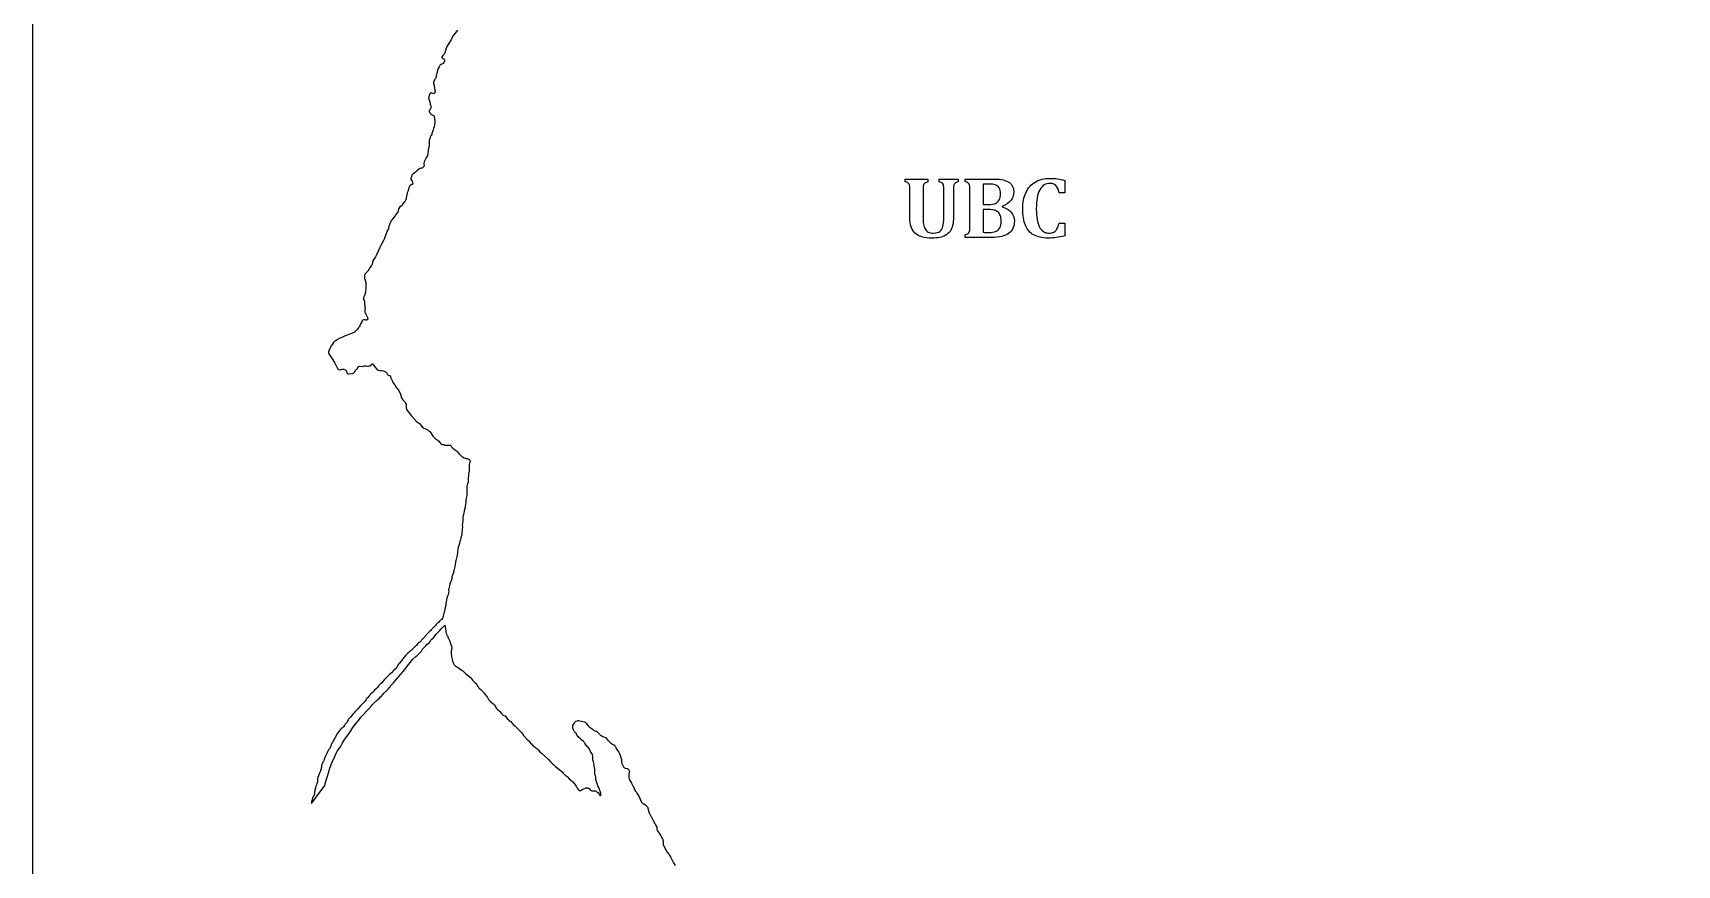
# Model space of a CAD drawing. Extents: x 0 to 800, y 146 to 730.
# Drawn here: x 0 to 144.2, y 438 to 511 of the extents above; entities that cross this region are included whole.
import ezdxf

# ---------------------------------------------------------------- set-up
doc = ezdxf.new("R2010")
doc.units = 0
doc.layers.get('0').update_dxf_attribs({"linetype": 'CONTINUOUS'})

msp = doc.modelspace()

# ---------------------------------------------------------------- linework, layer by layer
at = {"color": 7}
for points in [[(0, 730), (800, 730), (800, 146), (0, 146), (0, 730)], [(76.496977, 497.930584), (76.496977, 498.178088), (78.465727, 498.178088), (78.465727, 497.930584)], [(79.478198, 497.930576), (79.478198, 498.17808), (81.128199, 498.17808), (81.128199, 497.930576)], [(81.762048, 497.930576), (81.762048, 498.17808), (84.218296, 498.17808)], [(83.325696, 497.720576), (83.325696, 495.935576), (83.824448, 495.935576)], [(90.495696, 498.061824), (90.495696, 496.974328), (89.985696, 496.974328)], [(90.495696, 498.06184), (90.495696, 498.061824)], [(76.89823, 494.806832), (76.89823, 497.233088)], [(78.060731, 497.233088), (78.060731, 494.758088)], [(79.875724, 494.844336), (79.875699, 497.236824)], [(80.730687, 497.236824), (80.730687, 494.89308)], [(82.163248, 494.000576), (82.163248, 497.23308)], [(83.846936, 495.496816), (83.32568, 495.496816), (83.325696, 493.509328)], [(84.990792, 495.774304), (84.990696, 495.740576)], [(84.071952, 493.059328), (81.761952, 493.059328), (81.761952, 493.306824)], [(89.981952, 494.32308), (90.495696, 494.32308), (90.495696, 493.186824)]]:
    msp.add_lwpolyline(points, dxfattribs=at)
at = {"color": 3}
msp.add_lwpolyline([(37.234375, 511.225), (37.03125, 510.965625), (36.90625, 510.83125), (36.8, 510.6875), (36.66875, 510.4), (36.628125, 510.315625), (36.503125, 510.1375), (36.428125, 509.978125), (36.321875, 509.828125), (36.275, 509.74375), (36.24375, 509.659375), (36.1625, 509.340625), (36.125, 509.240625), (36.096875, 509.1875), (36.06875, 509.146875), (35.946875, 509.0125), (35.871875, 508.89375), (35.871875, 508.85), (35.890625, 508.80625), (35.959375, 508.75), (36.05, 508.71875), (36.075, 508.684375), (36.09375, 508.6), (36.084375, 508.503125), (36.071875, 508.459375), (36.025, 508.3875), (35.965625, 508.321875), (35.8875, 508.2625), (35.74375, 508.221875), (35.703125, 508.190625), (35.63125, 508.0125), (35.553125, 507.884375), (35.509375, 507.7875), (35.428125, 507.478125), (35.390625, 507.34375), (35.375, 507.25625), (35.365625, 507.11875), (35.334375, 507.03125), (35.2625, 506.959375), (35.2375, 506.915625), (35.2, 506.8125), (35.134375, 506.675), (35.14375, 506.58125), (35.190625, 506.378125), (35.2125, 506.115625), (35.25, 505.975), (35.2625, 505.88125), (35.259375, 505.7875), (35.246875, 505.746875), (35.18125, 505.678125), (35.1375, 505.659375), (35.096875, 505.684375), (35.009375, 505.70625), (34.9375, 505.721875), (34.9125, 505.725), (34.865625, 505.715625), (34.84375, 505.7), (34.8125, 505.65625), (34.75625, 505.48125), (34.734375, 505.40625), (34.7125, 505.296875), (34.70625, 505.25), (34.709375, 505.20625), (34.7125, 505.178125), (34.775, 505.034375), (34.8, 504.9625), (34.85, 504.740625), (34.86875, 504.671875), (34.89375, 504.596875), (34.909375, 504.525), (34.915625, 504.45625), (34.9125, 504.4125), (34.896875, 504.36875), (34.859375, 504.33125), (34.803125, 504.265625), (34.765625, 504.2), (34.75, 504.153125), (34.75, 504.125), (34.759375, 504.078125), (34.778125, 504.028125), (34.809375, 503.984375), (34.859375, 503.934375), (34.934375, 503.871875), (35.01875, 503.81875), (35.08125, 503.7875), (35.140625, 503.74375), (35.175, 503.7125), (35.1875, 503.690625), (35.19375, 503.66875), (35.228125, 503.434375), (35.2375, 503.3375), (35.240625, 503.203125), (35.240625, 503.153125), (35.20625, 502.921875), (35.178125, 502.7625), (35.128125, 502.6125), (35.096875, 502.48125), (35.046875, 502.30625), (34.990625, 502.1625), (34.971875, 502.096875), (34.915625, 502.00625), (34.88125, 501.94375), (34.834375, 501.83125), (34.796875, 501.728125), (34.778125, 501.646875), (34.7625, 501.565625), (34.75625, 501.446875), (34.75625, 501.34375), (34.74375, 501.053125), (34.703125, 500.9125), (34.659375, 500.690625), (34.65, 500.6375), (34.63125, 500.4125), (34.621875, 500.334375), (34.609375, 500.275), (34.590625, 500.225), (34.56875, 500.18125), (34.50625, 500.1), (34.484375, 500.059375), (34.459375, 499.99375), (34.453125, 499.971875), (34.434375, 499.925), (34.365625, 499.80625), (34.3375, 499.74375), (34.3125, 499.675), (34.29375, 499.584375), (34.2875, 499.459375), (34.3, 499.30625), (34.228125, 499.21875), (34.175, 499.16875), (34.134375, 499.14375), (34.090625, 499.125), (33.93125, 499.096875), (33.9125, 499.0875), (33.7875, 498.9875), (33.68125, 498.89375), (33.628125, 498.84375), (33.575, 498.8), (33.540625, 498.775), (33.521875, 498.759375), (33.38125, 498.665625), (33.3125, 498.603125), (33.296875, 498.5875), (33.265625, 498.55), (33.240625, 498.50625), (33.21875, 498.459375), (33.153125, 498.21875), (33.146875, 498.196875), (33.15, 498.153125), (33.15625, 498.13125), (33.2625, 497.9875), (33.2875, 497.940625), (33.3, 497.89375), (33.30625, 497.846875), (33.30625, 497.7875), (33.296875, 497.740625), (33.28125, 497.7125), (33.259375, 497.696875), (33.23125, 497.690625), (33.178125, 497.6875), (33.1375, 497.659375), (33.103125, 497.61875), (33.06875, 497.571875), (32.95, 497.346875), (32.925, 497.275), (32.86875, 497.090625), (32.834375, 496.9625), (32.81875, 496.915625), (32.80625, 496.81875), (32.69375, 496.390625), (32.665625, 496.3), (32.634375, 496.23125), (32.590625, 496.171875), (32.41875, 495.978125), (32.378125, 495.921875), (32.33125, 495.84375), (32.3, 495.809375), (32.2625, 495.7875), (32.16875, 495.740625), (32.10625, 495.65), (32.071875, 495.559375), (32.0375, 495.36875), (31.99375, 495.2875), (31.803125, 495.03125), (31.725, 494.925), (31.63125, 494.7625), (31.475, 494.5875), (31.403125, 494.475), (31.271875, 494.1625), (31.21875, 494.0375), (31.190625, 493.8625), (31.175, 493.815625), (31.096875, 493.696875), (31.040625, 493.521875), (30.975, 493.4), (30.9125, 493.221875), (30.815625, 492.9125), (30.759375, 492.784375), (30.58125, 492.465625), (30.428125, 492.1625), (30.2875, 491.8625), (30.14375, 491.5375), (30.05625, 491.3625), (29.86875, 491.096875), (29.784375, 490.9375), (29.7875, 490.890625), (29.7875, 490.84375), (29.771875, 490.771875), (29.75, 490.703125), (29.7125, 490.63125), (29.671875, 490.56875), (29.565625, 490.434375), (29.51875, 490.359375), (29.4625, 490.234375), (29.4125, 490.159375), (29.375, 490.1125), (29.19375, 489.93125), (29.1375, 489.865625), (29.121875, 489.846875), (29.11875, 489.840625), (29.1, 489.79375), (29.0875, 489.734375), (29.075, 489.640625), (29.071875, 489.56875), (29.078125, 489.484375), (29.1, 489.403125), (29.16875, 489.225), (29.18125, 489.178125), (29.19375, 489.103125), (29.1875, 488.965625), (29.190625, 488.86875), (29.1875, 488.6375), (29.171875, 488.34375), (29.1625, 488.2625), (29.146875, 488.15625), (29.125, 488.08125), (28.996875, 487.78125), (28.978125, 487.725), (28.978125, 487.696875), (28.984375, 487.64375), (29.00625, 487.6), (29.0625, 487.51875), (29.08125, 487.475), (29.09375, 487.425), (29.090625, 487.296875), (29.09375, 487.2), (29.10625, 487.128125), (29.121875, 486.959375), (29.125, 486.890625), (29.109375, 486.690625), (29.109375, 486.596875), (29.1125, 486.509375), (29.125, 486.4625), (29.159375, 486.390625), (29.29375, 486.1625), (29.31875, 486.115625), (29.34375, 486.053125), (29.35625, 486.003125), (29.365625, 485.928125), (29.3625, 485.88125), (29.353125, 485.859375), (29.334375, 485.840625), (29.290625, 485.815625), (29.265625, 485.809375), (29.21875, 485.809375), (29.13125, 485.834375), (29.08125, 485.840625), (29.034375, 485.8375), (28.98125, 485.821875), (28.93125, 485.796875), (28.9125, 485.78125), (28.875, 485.73125), (28.834375, 485.653125), (28.765625, 485.5), (28.73125, 485.4375), (28.6875, 485.378125), (28.6625, 485.315625), (28.615625, 485.215625), (28.571875, 485.15), (28.521875, 485.0875), (28.45625, 485.01875), (28.33125, 484.8625), (28.26875, 484.8), (28.228125, 484.765625), (28.159375, 484.725), (27.771875, 484.5625), (27.496875, 484.459375), (27.3375, 484.3875), (27.2125, 484.33125), (27.171875, 484.31875), (27.1625, 484.315625), (26.853125, 484.19375), (26.7625, 484.140625), (26.596875, 484.021875), (26.4375, 483.925), (26.403125, 483.9), (26.35, 483.83125), (26.284375, 483.703125), (26.1375, 483.5125), (26.090625, 483.428125), (25.965625, 483.125), (25.94375, 483.0875), (25.928125, 482.99375), (25.928125, 482.9), (25.9375, 482.853125), (26.115625, 482.578125), (26.303125, 482.3125), (26.48125, 482.034375), (26.6375, 481.74375), (26.7125, 481.571875), (26.7375, 481.534375), (26.815625, 481.475), (26.90625, 481.45), (26.953125, 481.45), (27.134375, 481.515625), (27.175, 481.515625), (27.265625, 481.49375), (27.45, 481.40625), (27.484375, 481.371875), (27.53125, 481.19375), (27.584375, 481.121875), (27.63125, 481.096875), (27.684375, 481.090625), (28.01875, 481.125), (28.10625, 481.153125), (28.15, 481.175), (28.215625, 481.240625), (28.2625, 481.321875), (28.3125, 481.45), (28.35, 481.484375), (28.434375, 481.521875), (28.46875, 481.553125), (28.5, 481.64375), (28.54375, 481.721875), (28.58125, 481.74375), (28.675, 481.759375), (28.875, 481.75), (28.96875, 481.765625), (29.05625, 481.8), (29.153125, 481.80625), (29.203125, 481.803125), (29.34375, 481.7625), (29.440625, 481.765625), (29.5375, 481.7875), (29.721875, 481.9375), (29.7625, 481.9625), (29.80625, 481.946875), (30.028125, 481.68125), (30.103125, 481.55625), (30.128125, 481.51875), (30.2, 481.453125), (30.2875, 481.4125), (30.41875, 481.384375), (30.5625, 481.38125), (30.759375, 481.346875), (30.934375, 481.25625), (31.0125, 481.2), (31.040625, 481.1625), (31.1, 481.040625), (31.159375, 480.965625), (31.2, 480.940625), (31.29375, 480.946875), (31.3375, 480.934375), (31.35625, 480.89375), (31.3625, 480.803125), (31.375, 480.753125), (31.509375, 480.5), (31.559375, 480.325), (31.725, 480.13125), (31.79375, 479.99375), (31.89375, 479.8625), (32.09375, 479.61875), (32.228125, 479.3125), (32.321875, 478.99375), (32.36875, 478.9), (32.428125, 478.81875), (32.534375, 478.725), (32.63125, 478.6125), (32.68125, 478.53125), (32.71875, 478.44375), (32.73125, 478.346875), (32.73125, 478.1), (32.74375, 478.059375), (32.78125, 477.971875), (32.83125, 477.8875), (32.965625, 477.715625), (33.175, 477.446875), (33.415625, 477.178125), (33.653125, 476.90625), (33.725, 476.84375), (33.896875, 476.734375), (33.934375, 476.696875), (34.134375, 476.453125), (34.278125, 476.328125), (34.35625, 476.284375), (34.65, 476.14375), (34.728125, 476.096875), (34.809375, 476.03125), (34.90625, 475.93125), (35.071875, 475.6375), (35.234375, 475.446875), (35.278125, 475.409375), (35.45, 475.303125), (35.596875, 475.178125), (35.653125, 475.10625), (35.84375, 474.896875), (35.8625, 474.890625), (35.909375, 474.8875), (35.99375, 474.9), (36.034375, 474.8875), (36.1375, 474.84375), (36.178125, 474.834375), (36.246875, 474.83125), (36.3125, 474.83125), (36.44375, 474.840625), (36.4875, 474.846875), (36.59375, 474.828125), (36.615625, 474.821875), (36.65, 474.79375), (36.703125, 474.7), (36.728125, 474.6625), (36.75625, 474.628125), (36.81875, 474.56875), (36.975, 474.45), (37.0125, 474.425), (37.05, 474.40625), (37.14375, 474.3375), (37.19375, 474.290625), (37.24375, 474.240625), (37.375, 474.075), (37.403125, 474.0375), (37.5, 473.946875), (37.609375, 473.85625), (37.665625, 473.81875), (37.828125, 473.73125), (37.89375, 473.703125), (37.98125, 473.671875), (38.096875, 473.653125), (38.140625, 473.6375), (38.20625, 473.609375), (38.246875, 473.584375), (38.278125, 473.55625), (38.30625, 473.5125), (38.334375, 473.446875), (38.3375, 473.425), (38.334375, 473.38125), (38.296875, 473.246875), (38.259375, 473.14375), (38.24375, 473.075), (38.24375, 472.696875), (38.25, 472.653125), (38.24375, 472.54375), (38.21875, 472.409375), (38.209375, 472.340625), (38.203125, 472.11875), (38.178125, 471.9875), (38.171875, 471.940625), (38.175, 471.690625), (38.18125, 471.6375), (38.171875, 471.59375), (38.103125, 471.4125), (38.0875, 471.365625), (38.065625, 471.23125), (38.05, 471.11875), (38.046875, 471.05), (38.065625, 470.86875), (38.059375, 470.73125), (38.059375, 470.540625), (38.05625, 470.46875), (38.04375, 470.425), (38.00625, 470.2), (37.978125, 469.975), (37.965625, 469.8125), (37.9625, 469.7875), (37.93125, 469.621875), (37.884375, 469.321875), (37.871875, 469.25625), (37.859375, 469.21875), (37.84375, 469.15625), (37.821875, 469.08125), (37.778125, 468.85625), (37.759375, 468.775), (37.715625, 468.534375), (37.7, 468.4125), (37.690625, 468.225), (37.6625, 467.95), (37.653125, 467.85625), (37.659375, 467.6625), (37.65, 467.440625), (37.64375, 467.3375), (37.625, 467.209375), (37.61875, 467.09375), (37.603125, 466.996875), (37.521875, 466.715625), (37.484375, 466.546875), (37.44375, 466.425), (37.403125, 466.26875), (37.384375, 466.125), (37.3625, 466.034375), (37.303125, 465.846875), (37.278125, 465.7125), (37.246875, 465.4375), (37.196875, 465.1875), (37.15, 464.95625), (37.08125, 464.709375), (37.059375, 464.578125), (37.021875, 464.3625), (37.01875, 464.3125), (36.95, 463.95625), (36.921875, 463.840625), (36.9125, 463.79375), (36.846875, 463.578125), (36.79375, 463.446875), (36.75625, 463.34375), (36.74375, 463.29375), (36.728125, 463.109375), (36.7125, 463.028125), (36.675, 462.93125), (36.625, 462.825), (36.553125, 462.65625), (36.51875, 462.5), (36.478125, 462.278125), (36.459375, 462.1125), (36.4625, 461.95625), (36.453125, 461.884375), (36.40625, 461.696875), (36.371875, 461.590625), (36.296875, 461.39375), (36.278125, 461.328125), (36.265625, 461.234375), (36.221875, 460.978125), (36.2125, 460.88125), (36.215625, 460.78125), (36.2125, 460.759375), (36.125, 460.465625), (36.090625, 460.29375), (36.05625, 460.1625), (36.05, 460.1125), (35.984375, 459.859375), (35.940625, 459.73125), (35.896875, 459.578125), (35.8875, 459.55625), (35.86875, 459.546875), (35.803125, 459.5375), (35.78125, 459.528125), (35.746875, 459.5), (35.7, 459.425), (35.590625, 459.315625), (35.4375, 459.19375), (35.390625, 459.15), (35.3625, 459.1125), (35.30625, 459.0125), (35.275, 458.978125), (35.225, 458.934375), (35.13125, 458.840625), (35.075, 458.8), (35.040625, 458.76875), (34.9875, 458.696875), (34.928125, 458.628125), (34.853125, 458.546875), (34.79375, 458.478125), (34.75625, 458.45), (34.7, 458.403125), (34.64375, 458.353125), (34.528125, 458.23125), (34.48125, 458.16875), (34.396875, 458.090625), (34.36875, 458.05625), (34.3375, 457.996875), (34.2875, 457.934375), (34.2375, 457.884375), (34.221875, 457.871875), (34.165625, 457.83125), (34.13125, 457.8), (34.1, 457.7625), (34.075, 457.728125), (34.05, 457.684375), (34.01875, 457.653125), (33.98125, 457.628125), (33.946875, 457.59375), (33.903125, 457.540625), (33.859375, 457.528125), (33.8375, 457.515625), (33.803125, 457.484375), (33.778125, 457.446875), (33.725, 457.396875), (33.625, 457.26875), (33.584375, 457.221875), (33.5, 457.140625), (33.396875, 457.053125), (33.26875, 456.925), (33.234375, 456.89375), (33.196875, 456.865625), (33.121875, 456.796875), (33.0375, 456.71875), (32.884375, 456.5875), (32.715625, 456.421875), (32.525, 456.2125), (32.4375, 456.10625), (32.25625, 455.85), (32.1625, 455.725), (32.053125, 455.6125), (32.00625, 455.553125), (31.934375, 455.396875), (31.896875, 455.3375), (31.803125, 455.221875), (31.790625, 455.20625), (31.803125, 455.228125), (31.76875, 455.190625), (31.634375, 455.065625), (31.490625, 454.903125), (31.425, 454.840625), (31.25, 454.6875), (30.846875, 454.275), (30.640625, 454.034375), (30.565625, 453.965625), (30.478125, 453.896875), (30.325, 453.7625), (30.29375, 453.725), (30.20625, 453.584375), (30.178125, 453.546875), (30.134375, 453.496875), (29.96875, 453.35), (29.865625, 453.234375), (29.746875, 453.115625), (29.628125, 453.0125), (29.58125, 452.9625), (29.56875, 452.94375), (29.503125, 452.859375), (29.346875, 452.684375), (29.309375, 452.65625), (29.271875, 452.634375), (29.21875, 452.525), (29.134375, 452.3875), (29.0875, 452.334375), (29.01875, 452.2625), (28.89375, 452.15), (28.709375, 451.95625), (28.48125, 451.703125), (28.315625, 451.525), (28.2625, 451.465625), (28.159375, 451.359375), (28.0625, 451.240625), (27.98125, 451.128125), (27.884375, 451.015625), (27.78125, 450.909375), (27.68125, 450.8), (27.640625, 450.740625), (27.596875, 450.653125), (27.559375, 450.5375), (27.540625, 450.496875), (27.396875, 450.359375), (27.35, 450.3125), (27.3125, 450.2625), (27.240625, 450.140625), (27.225, 450.121875), (27.140625, 450.04375), (27.046875, 449.978125), (26.94375, 449.878125), (26.878125, 449.803125), (26.7125, 449.56875), (26.671875, 449.50625), (26.50625, 449.19375), (26.346875, 448.928125), (26.234375, 448.7125), (26.225, 448.6875), (26.15, 448.559375), (26.115625, 448.471875), (26.090625, 448.384375), (26.0625, 448.296875), (26.028125, 448.234375), (25.925, 448.10625), (25.903125, 448.06875), (25.809375, 447.871875), (25.775, 447.778125), (25.728125, 447.66875), (25.6625, 447.55625), (25.63125, 447.49375), (25.553125, 447.29375), (25.50625, 447.15), (25.484375, 447.103125), (25.428125, 447.01875), (25.39375, 446.95625), (25.340625, 446.840625), (25.315625, 446.765625), (25.309375, 446.725), (25.30625, 446.603125), (25.290625, 446.515625), (25.265625, 446.425), (25.221875, 446.31875), (25.178125, 446.190625), (25.10625, 446.009375), (25.05625, 445.8375), (24.996875, 445.69375), (24.978125, 445.625), (24.965625, 445.559375), (24.959375, 445.496875), (24.9625, 445.3625), (24.95625, 445.31875), (24.896875, 445.159375), (24.8625, 445.0375), (24.81875, 444.921875), (24.79375, 444.80625), (24.771875, 444.740625), (24.725, 444.575), (24.7125, 444.5), (24.7, 444.396875), (24.69375, 444.303125), (24.68125, 444.23125), (24.653125, 444.14375), (24.584375, 444.009375), (24.53125, 443.878125), (24.478125, 443.725), (24.45, 443.6375), (24.434375, 443.5375), (24.425, 443.425), (24.425, 443.403125), (25.609375, 444.99375), (25.64375, 445.134375), (25.725, 445.45625), (25.834375, 445.796875), (25.934375, 446.109375), (26.021875, 446.41875), (26.125, 446.73125), (26.25625, 447.05625), (26.40625, 447.384375), (26.53125, 447.684375), (26.6875, 447.99375), (26.89375, 448.253125), (26.975, 448.378125), (27.134375, 448.678125), (27.303125, 448.959375), (27.503125, 449.24375), (27.69375, 449.515625), (27.875, 449.79375), (28.065625, 450.078125), (28.171875, 450.2125), (28.38125, 450.46875), (28.578125, 450.725), (28.771875, 450.98125), (29.00625, 451.221875), (29.221875, 451.471875), (29.453125, 451.703125), (29.684375, 451.98125), (29.76875, 452.084375), (29.928125, 452.228125), (30.015625, 452.309375), (30.078125, 452.38125), (30.159375, 452.446875), (30.246875, 452.515625), (30.415625, 452.678125), (30.4875, 452.75625), (30.565625, 452.83125), (30.634375, 452.915625), (30.71875, 453.009375), (30.7875, 453.0875), (31.025, 453.33125), (31.146875, 453.43125), (31.25, 453.546875), (31.328125, 453.65), (31.403125, 453.76875), (31.496875, 453.871875), (31.61875, 454.003125), (31.8875, 454.296875), (32.09375, 454.534375), (32.484375, 454.9875), (32.596875, 455.128125), (32.715625, 455.284375), (32.925, 455.60625), (33.08125, 455.76875), (33.2, 455.921875), (33.33125, 456.0625), (33.578125, 456.303125), (33.71875, 456.421875), (33.83125, 456.5375), (34.065625, 456.771875), (34.171875, 456.9375), (34.3375, 457.109375), (34.44375, 457.23125), (34.534375, 457.35), (34.765625, 457.525), (34.89375, 457.725), (34.978125, 457.825), (35.121875, 457.940625), (35.21875, 458.065625), (35.271875, 458.146875), (35.3375, 458.228125), (35.53125, 458.421875), (35.609375, 458.496875), (35.665625, 458.55625), (35.775, 458.684375), (35.94375, 458.865625), (36.034375, 458.959375), (36.115625, 459.046875), (36.140625, 458.959375), (36.190625, 458.68125), (36.2, 458.6125), (36.21875, 458.471875), (36.24375, 458.334375), (36.25625, 458.2875), (36.30625, 458.178125), (36.353125, 458.1), (36.428125, 457.9375), (36.5125, 457.76875), (36.559375, 457.653125), (36.61875, 457.43125), (36.646875, 457.340625), (36.696875, 457.2125), (36.74375, 457.078125), (36.740625, 457.071875), (36.715625, 456.909375), (36.6875, 456.7625), (36.678125, 456.69375), (36.678125, 456.6), (36.684375, 456.525), (36.715625, 456.334375), (36.7375, 456.1625), (36.7625, 456.04375), (36.803125, 455.903125), (36.846875, 455.7875), (36.89375, 455.690625), (36.953125, 455.58125), (37.021875, 455.484375), (37.05625, 455.453125), (37.1125, 455.4125), (37.153125, 455.390625), (37.24375, 455.3625), (37.2875, 455.3375), (37.453125, 455.209375), (37.65, 455.08125), (37.7, 455.028125), (37.79375, 454.95), (37.975, 454.778125), (38.19375, 454.596875), (38.3375, 454.4875), (38.4, 454.421875), (38.553125, 454.2375), (38.771875, 454.003125), (38.890625, 453.890625), (38.90625, 453.875), (38.96875, 453.74375), (39.00625, 453.678125), (39.040625, 453.628125), (39.078125, 453.584375), (39.1375, 453.521875), (39.2875, 453.390625), (39.375, 453.3125), (39.446875, 453.240625), (39.4625, 453.221875), (39.49375, 453.159375), (39.53125, 453.103125), (39.85625, 452.709375), (39.9625, 452.53125), (40.0125, 452.459375), (40.065625, 452.403125), (40.13125, 452.34375), (40.35, 452.159375), (40.415625, 452.109375), (40.4375, 452.096875), (40.478125, 452.034375), (40.553125, 451.89375), (40.59375, 451.8375), (40.665625, 451.75), (40.778125, 451.63125), (40.853125, 451.5625), (40.934375, 451.48125), (41.05625, 451.328125), (41.140625, 451.234375), (41.19375, 451.184375), (41.234375, 451.15625), (41.384375, 451.103125), (41.40625, 451.090625), (41.44375, 451.059375), (41.565625, 450.8875), (41.625, 450.815625), (41.678125, 450.7625), (41.775, 450.6875), (41.859375, 450.628125), (41.875, 450.615625), (41.9375, 450.534375), (42.01875, 450.446875), (42.125, 450.340625), (42.25625, 450.225), (42.425, 450.04375), (42.80625, 449.671875), (42.85625, 449.621875), (42.86875, 449.603125), (42.925, 449.50625), (42.959375, 449.45), (43.021875, 449.371875), (43.3125, 449.0625), (43.484375, 448.90625), (43.5125, 448.865625), (43.6375, 448.70625), (43.709375, 448.628125), (43.825, 448.51875), (43.925, 448.4375), (44.08125, 448.31875), (44.225, 448.203125), (44.3375, 448.075), (44.46875, 447.946875), (44.609375, 447.81875), (44.871875, 447.59375), (45.125, 447.35), (45.215625, 447.259375), (45.41875, 447.0375), (45.575, 446.884375), (45.640625, 446.8125), (45.8375, 446.6375), (46.140625, 446.378125), (46.375, 446.203125), (46.5, 446.06875), (46.675, 445.9), (46.73125, 445.846875), (46.86875, 445.7375), (47.021875, 445.578125), (47.134375, 445.471875), (47.3375, 445.29375), (47.465625, 445.171875), (47.5, 445.13125), (47.665625, 444.85625), (47.73125, 444.75625), (47.815625, 444.640625), (47.875, 444.575), (47.896875, 444.559375), (47.940625, 444.540625), (47.965625, 444.534375), (47.9875, 444.534375), (48.009375, 444.540625), (48.175, 444.6375), (48.315625, 444.70625), (48.446875, 444.75), (48.5125, 444.78125), (48.559375, 444.79375), (48.628125, 444.7875), (48.671875, 444.775), (48.734375, 444.74375), (48.771875, 444.715625), (48.853125, 444.628125), (48.903125, 444.58125), (48.94375, 444.55625), (49.009375, 444.525), (49.084375, 444.50625), (49.13125, 444.503125), (49.23125, 444.515625), (49.2875, 444.5125), (49.34375, 444.503125), (49.39375, 444.48125), (49.453125, 444.434375), (49.540625, 444.359375), (49.65625, 444.21875), (49.68125, 444.178125), (49.715625, 444.109375), (49.7375, 444.1), (49.778125, 444.115625), (49.790625, 444.134375), (49.80625, 444.175), (49.8125, 444.221875), (49.8125, 444.271875), (49.8, 444.321875), (49.653125, 444.721875), (49.61875, 444.80625), (49.54375, 444.965625), (49.471875, 445.16875), (49.428125, 445.30625), (49.378125, 445.578125), (49.35625, 445.753125), (49.3125, 445.86875), (49.296875, 445.915625), (49.275, 446.01875), (49.26875, 446.090625), (49.275, 446.35), (49.271875, 446.403125), (49.2375, 446.553125), (49.228125, 446.621875), (49.228125, 446.7125), (49.2125, 446.81875), (49.153125, 447.05625), (49.1125, 447.2375), (49.103125, 447.303125), (49.103125, 447.384375), (49.109375, 447.453125), (49.103125, 447.5), (49.084375, 447.575), (49.084375, 447.6), (49.109375, 447.6375), (49.10625, 447.659375), (49.078125, 447.709375), (48.95625, 447.86875), (48.903125, 447.95625), (48.771875, 448.23125), (48.75625, 448.253125), (48.625, 448.39375), (48.58125, 448.446875), (48.44375, 448.64375), (48.3875, 448.71875), (48.284375, 448.834375), (48.1125, 448.990625), (48.034375, 449.078125), (47.81875, 449.265625), (47.721875, 449.36875), (47.69375, 449.40625), (47.6625, 449.46875), (47.65625, 449.509375), (47.65, 449.53125), (47.628125, 449.56875), (47.553125, 449.6375), (47.496875, 449.703125), (47.465625, 449.75625), (47.409375, 449.875), (47.3875, 449.940625), (47.359375, 450.04375), (47.35, 450.109375), (47.35, 450.15625), (47.35625, 450.175), (47.359375, 450.24375), (47.453125, 450.428125), (47.503125, 450.50625), (47.55, 450.5625), (47.584375, 450.59375), (47.625, 450.61875), (47.76875, 450.665625), (47.79375, 450.671875), (47.840625, 450.675), (47.96875, 450.659375), (48.1125, 450.63125), (48.334375, 450.58125), (48.35625, 450.571875), (48.421875, 450.53125), (48.48125, 450.475), (48.51875, 450.440625), (48.575, 450.365625), (48.728125, 450.196875), (48.790625, 450.14375), (49.1375, 449.8875), (49.23125, 449.821875), (49.290625, 449.7875), (49.365625, 449.759375), (49.43125, 449.740625), (49.4875, 449.690625), (49.596875, 449.565625), (49.728125, 449.446875), (49.775, 449.40625), (49.825, 449.375), (49.984375, 449.290625), (50.265625, 449.15625), (50.253125, 449.175), (50.38125, 449.003125), (50.440625, 448.9375), (50.528125, 448.840625), (50.596875, 448.778125), (50.659375, 448.728125), (50.815625, 448.621875), (51.003125, 448.5125), (51.04375, 448.440625), (51.09375, 448.371875), (51.128125, 448.3125), (51.1625, 448.225), (51.396875, 447.85625), (51.43125, 447.79375), (51.50625, 447.615625), (51.584375, 447.3625), (51.60625, 447.275), (51.628125, 447.075), (51.653125, 446.925), (51.671875, 446.85625), (51.690625, 446.803125), (51.721875, 446.73125), (51.75, 446.671875), (51.778125, 446.634375), (51.884375, 446.528125), (51.928125, 446.509375), (51.975, 446.496875), (52.121875, 446.478125), (52.14375, 446.471875), (52.18125, 446.453125), (52.2375, 446.39375), (52.265625, 446.353125), (52.284375, 446.309375), (52.296875, 446.259375), (52.3, 446.2125), (52.2875, 446.11875), (52.25625, 445.978125), (52.259375, 445.953125), (52.253125, 445.8), (52.259375, 445.7), (52.265625, 445.653125), (52.3, 445.534375), (52.325, 445.471875), (52.503125, 445.184375), (52.590625, 445.01875), (52.640625, 444.909375), (52.684375, 444.796875), (52.725, 444.7125), (52.76875, 444.634375), (52.85, 444.5), (52.93125, 444.3875), (52.975, 444.321875), (53.09375, 444.096875), (53.246875, 443.778125), (53.34375, 443.590625), (53.384375, 443.534375), (53.4375, 443.478125), (53.509375, 443.41875), (53.6625, 443.30625), (53.79375, 443.203125), (53.828125, 443.171875), (53.878125, 443.115625), (53.915625, 443.053125), (53.9375, 442.990625), (53.95625, 442.921875), (53.9625, 442.85), (54.040625, 442.6), (54.06875, 442.534375), (54.19375, 442.3), (54.225, 442.24375), (54.26875, 442.184375), (54.31875, 442.103125), (54.40625, 441.915625), (54.553125, 441.6375), (54.628125, 441.471875), (54.70625, 441.328125), (54.725, 441.284375), (54.728125, 441.2625), (54.725, 441.165625), (54.728125, 441.1125), (54.74375, 441.0625), (54.753125, 441.0375), (54.928125, 440.803125), (55.06875, 440.571875), (55.1, 440.509375), (55.1625, 440.40625), (55.2125, 440.303125), (55.234375, 440.2375), (55.25, 440.178125), (55.259375, 440.109375), (55.25625, 439.85625), (55.26875, 439.8125), (55.30625, 439.725), (55.35, 439.615625), (55.403125, 439.5125), (55.459375, 439.41875), (55.5, 439.33125), (55.615625, 439.140625), (55.753125, 438.95625), (55.7875, 438.90625), (55.928125, 438.6625), (56.028125, 438.484375), (56.121875, 438.328125), (56.1875, 438.203125), (56.2875, 438.03125), (56.31875, 437.965625)], dxfattribs=at)
at = {"color": 7}
for points in [[(76.720102, 497.846208), (76.66635, 497.877488), (76.591977, 497.905568), (76.496977, 497.930584)], [(76.840102, 497.724336), (76.813854, 497.774336), (76.773854, 497.814952), (76.720102, 497.846208)], [(76.888854, 497.529336), (76.882614, 497.609336), (76.86635, 497.674328), (76.840102, 497.724336)], [(76.89823, 497.233088), (76.89823, 497.350584), (76.89511, 497.449328), (76.888854, 497.529336)], [(78.075731, 497.551832), (78.065731, 497.479352), (78.060731, 497.37308), (78.060731, 497.233088)], [(78.128227, 497.728088), (78.103227, 497.683048), (78.085723, 497.624328), (78.075731, 497.551832)], [(78.238852, 497.842456), (78.1901, 497.811176), (78.153226, 497.773096), (78.128227, 497.728088)], [(78.465727, 497.930584), (78.363225, 497.903064), (78.2876, 497.873704), (78.238852, 497.842456)], [(79.755698, 497.806824), (79.708194, 497.851784), (79.615695, 497.893072), (79.478198, 497.930576)], [(79.851323, 497.628704), (79.835067, 497.702464), (79.803195, 497.761824), (79.755698, 497.806824)], [(79.875699, 497.236824), (79.875696, 497.42432), (79.867571, 497.554944), (79.851323, 497.628704)], [(80.741967, 497.534952), (80.734767, 497.456232), (80.730687, 497.356824), (80.730687, 497.236824)], [(80.794447, 497.729952), (80.766927, 497.678672), (80.749407, 497.613696), (80.741967, 497.534952)], [(80.914447, 497.849952), (80.861967, 497.821232), (80.821943, 497.781232), (80.794447, 497.729952)], [(81.128199, 497.930576), (81.038191, 497.905536), (80.966943, 497.878656), (80.914447, 497.849952)], [(81.985168, 497.8462), (81.931408, 497.87748), (81.857048, 497.90556), (81.762048, 497.930576)], [(82.105168, 497.724328), (82.078928, 497.774328), (82.038928, 497.814944), (81.985168, 497.8462)], [(82.153888, 497.529328), (82.147488, 497.609328), (82.131408, 497.67432), (82.105168, 497.724328)], [(82.163248, 497.23308), (82.163248, 497.350576), (82.160048, 497.44932), (82.153888, 497.529328)], [(83.835696, 497.739296), (83.660696, 497.739288), (83.490696, 497.732896), (83.325696, 497.720576)], [(84.386952, 497.660576), (84.239448, 497.713056), (84.055696, 497.739296), (83.835696, 497.739296)], [(84.218296, 498.17808), (84.498296, 498.178072), (84.72704, 498.16432), (84.904544, 498.1368)], [(84.7282, 497.399952), (84.6482, 497.5212), (84.534448, 497.608072), (84.386952, 497.660576)], [(84.904544, 498.1368), (85.139544, 498.09928), (85.343288, 498.034296), (85.515792, 497.9418)], [(85.515792, 497.9418), (85.670792, 497.859296), (85.79204, 497.7418), (85.879544, 497.589304)], [(85.879544, 497.589304), (85.96704, 497.4368), (86.010792, 497.255552), (86.010792, 497.045552)], [(87.073824, 496.983744), (87.257576, 497.384984), (87.5282, 497.69436), (87.885696, 497.911864)], [(87.885696, 497.911864), (88.2432, 498.12936), (88.670696, 498.238112), (89.1682, 498.23812)], [(89.190696, 497.799328), (88.795696, 497.79932), (88.496944, 497.609944), (88.294448, 497.2312)], [(89.1682, 498.23812), (89.420696, 498.238112), (89.649448, 498.22436), (89.854448, 498.19684)], [(89.700696, 497.598704), (89.570696, 497.732448), (89.400696, 497.79932), (89.190696, 497.799328)], [(89.985696, 496.974328), (89.925696, 497.256824), (89.830696, 497.464944), (89.700696, 497.598704)], [(89.854448, 498.19684), (90.059448, 498.16932), (90.273192, 498.12436), (90.495696, 498.06184)], [(83.824448, 495.935576), (84.074448, 495.935576), (84.270696, 495.971816), (84.4132, 496.044328)], [(84.4132, 496.044328), (84.555696, 496.116808), (84.663824, 496.219952), (84.737576, 496.353704)], [(84.8482, 496.906824), (84.8482, 497.11432), (84.8082, 497.278696), (84.7282, 497.399952)], [(84.737576, 496.353704), (84.811336, 496.487448), (84.8482, 496.671824), (84.8482, 496.906824)], [(86.010792, 497.045552), (86.010792, 496.480552), (85.670792, 496.0568), (84.990792, 495.774304)], [(86.7982, 495.56812), (86.7982, 496.110616), (86.890072, 496.582488), (87.073824, 496.983744)], [(88.294448, 497.2312), (88.091944, 496.852448), (87.990696, 496.290576), (87.990696, 495.545576)], [(77.008855, 493.985584), (76.935103, 494.19808), (76.89823, 494.471832), (76.89823, 494.806832)], [(78.060731, 494.758088), (78.06073, 494.560584), (78.073227, 494.380584), (78.098227, 494.218088)], [(79.798852, 494.021208), (79.8501, 494.20496), (79.875724, 494.479336), (79.875724, 494.844336)], [(80.730687, 494.89308), (80.730687, 494.583072), (80.705727, 494.323696), (80.655727, 494.114952)], [(84.31568, 495.442416), (84.19068, 495.478656), (84.034432, 495.496816), (83.846936, 495.496816)], [(84.638184, 495.26992), (84.548184, 495.34864), (84.44068, 495.406168), (84.31568, 495.442416)], [(84.84068, 494.958672), (84.79564, 495.087416), (84.728184, 495.191168), (84.638184, 495.26992)], [(84.9082, 494.495544), (84.908192, 494.675544), (84.88572, 494.82992), (84.84068, 494.958672)], [(84.990696, 495.740576), (85.340696, 495.630576), (85.607568, 495.4712), (85.791328, 495.262448)], [(85.791328, 495.262448), (85.975072, 495.053696), (86.066944, 494.803072), (86.066952, 494.510576)], [(87.032576, 494.129992), (86.87632, 494.508736), (86.7982, 494.988112), (86.7982, 495.56812)], [(87.990696, 495.545576), (87.990696, 494.853072), (88.0832, 494.328696), (88.2682, 493.972448)], [(77.350106, 493.443712), (77.196354, 493.592456), (77.082605, 493.77308), (77.008855, 493.985584)], [(77.94823, 493.10996), (77.703229, 493.18372), (77.503854, 493.29496), (77.350106, 493.443712)], [(78.84823, 492.999336), (78.493228, 492.999336), (78.193229, 493.036216), (77.94823, 493.10996)], [(78.098227, 494.218088), (78.123227, 494.055584), (78.168851, 493.916208), (78.235102, 493.79996)], [(78.235102, 493.79996), (78.30135, 493.683712), (78.393225, 493.594336), (78.510727, 493.531832)], [(78.510727, 493.531832), (78.628225, 493.469352), (78.779474, 493.43808), (78.964478, 493.438088)], [(78.964478, 493.438088), (79.219474, 493.43808), (79.409474, 493.489368), (79.534478, 493.591832)], [(80.031359, 493.24308), (79.875102, 493.155576), (79.699477, 493.09308), (79.504481, 493.055576)], [(79.534478, 493.591832), (79.659474, 493.694336), (79.747598, 493.837456), (79.798852, 494.021208)], [(80.423231, 493.58808), (80.318223, 493.445576), (80.187599, 493.330576), (80.031359, 493.24308)], [(80.655727, 494.114952), (80.605727, 493.9062), (80.528223, 493.730576), (80.423231, 493.58808)], [(81.761952, 493.306824), (81.854448, 493.331784), (81.927576, 493.358664), (81.981328, 493.387448)], [(81.981328, 493.387448), (82.035088, 493.416168), (82.075072, 493.456168), (82.101328, 493.507448)], [(82.101328, 493.507448), (82.127568, 493.558728), (82.144448, 493.623704), (82.151968, 493.702448)], [(82.151968, 493.702448), (82.159168, 493.781168), (82.163248, 493.880576), (82.163248, 494.000576)], [(83.325696, 493.509328), (83.4732, 493.502128), (83.6432, 493.498048), (83.835696, 493.498048)], [(83.835696, 493.498048), (84.0732, 493.49804), (84.268824, 493.527408), (84.422576, 493.586168)], [(84.955072, 493.141824), (84.723824, 493.086784), (84.429448, 493.059328), (84.071952, 493.059328)], [(84.422576, 493.586168), (84.57632, 493.644888), (84.695696, 493.747416), (84.780696, 493.893672)], [(84.780696, 493.893672), (84.865696, 494.03992), (84.908192, 494.240544), (84.9082, 494.495544)], [(85.558824, 493.402448), (85.387568, 493.283704), (85.18632, 493.196824), (84.955072, 493.141824)], [(85.941328, 493.85808), (85.857568, 493.673072), (85.730072, 493.5212), (85.558824, 493.402448)], [(86.066952, 494.510576), (86.066944, 494.260576), (86.025032, 494.043072), (85.941328, 493.85808)], [(87.760072, 493.280616), (87.43132, 493.468112), (87.188824, 493.75124), (87.032576, 494.129992)], [(89.0332, 492.999368), (88.5132, 492.999368), (88.088824, 493.09312), (87.760072, 493.280616)], [(88.2682, 493.972448), (88.4532, 493.6162), (88.724448, 493.438072), (89.081952, 493.43808)], [(89.081952, 493.43808), (89.264448, 493.438072), (89.4132, 493.46872), (89.5282, 493.529952)], [(89.5282, 493.529952), (89.6432, 493.591232), (89.735072, 493.683072), (89.803824, 493.805576)], [(90.495696, 493.186824), (90.220696, 493.121864), (89.969448, 493.074328), (89.741952, 493.044328)], [(89.803824, 493.805576), (89.872544, 493.928072), (89.931944, 494.100576), (89.981952, 494.32308)], [(79.504481, 493.055576), (79.309478, 493.018056), (79.090728, 492.999336), (78.84823, 492.999336)], [(89.741952, 493.044328), (89.514448, 493.014328), (89.2782, 492.999368), (89.0332, 492.999368)]]:
    msp.add_open_spline(points, degree=3, dxfattribs=at)

doc.saveas('drawing.dxf')
